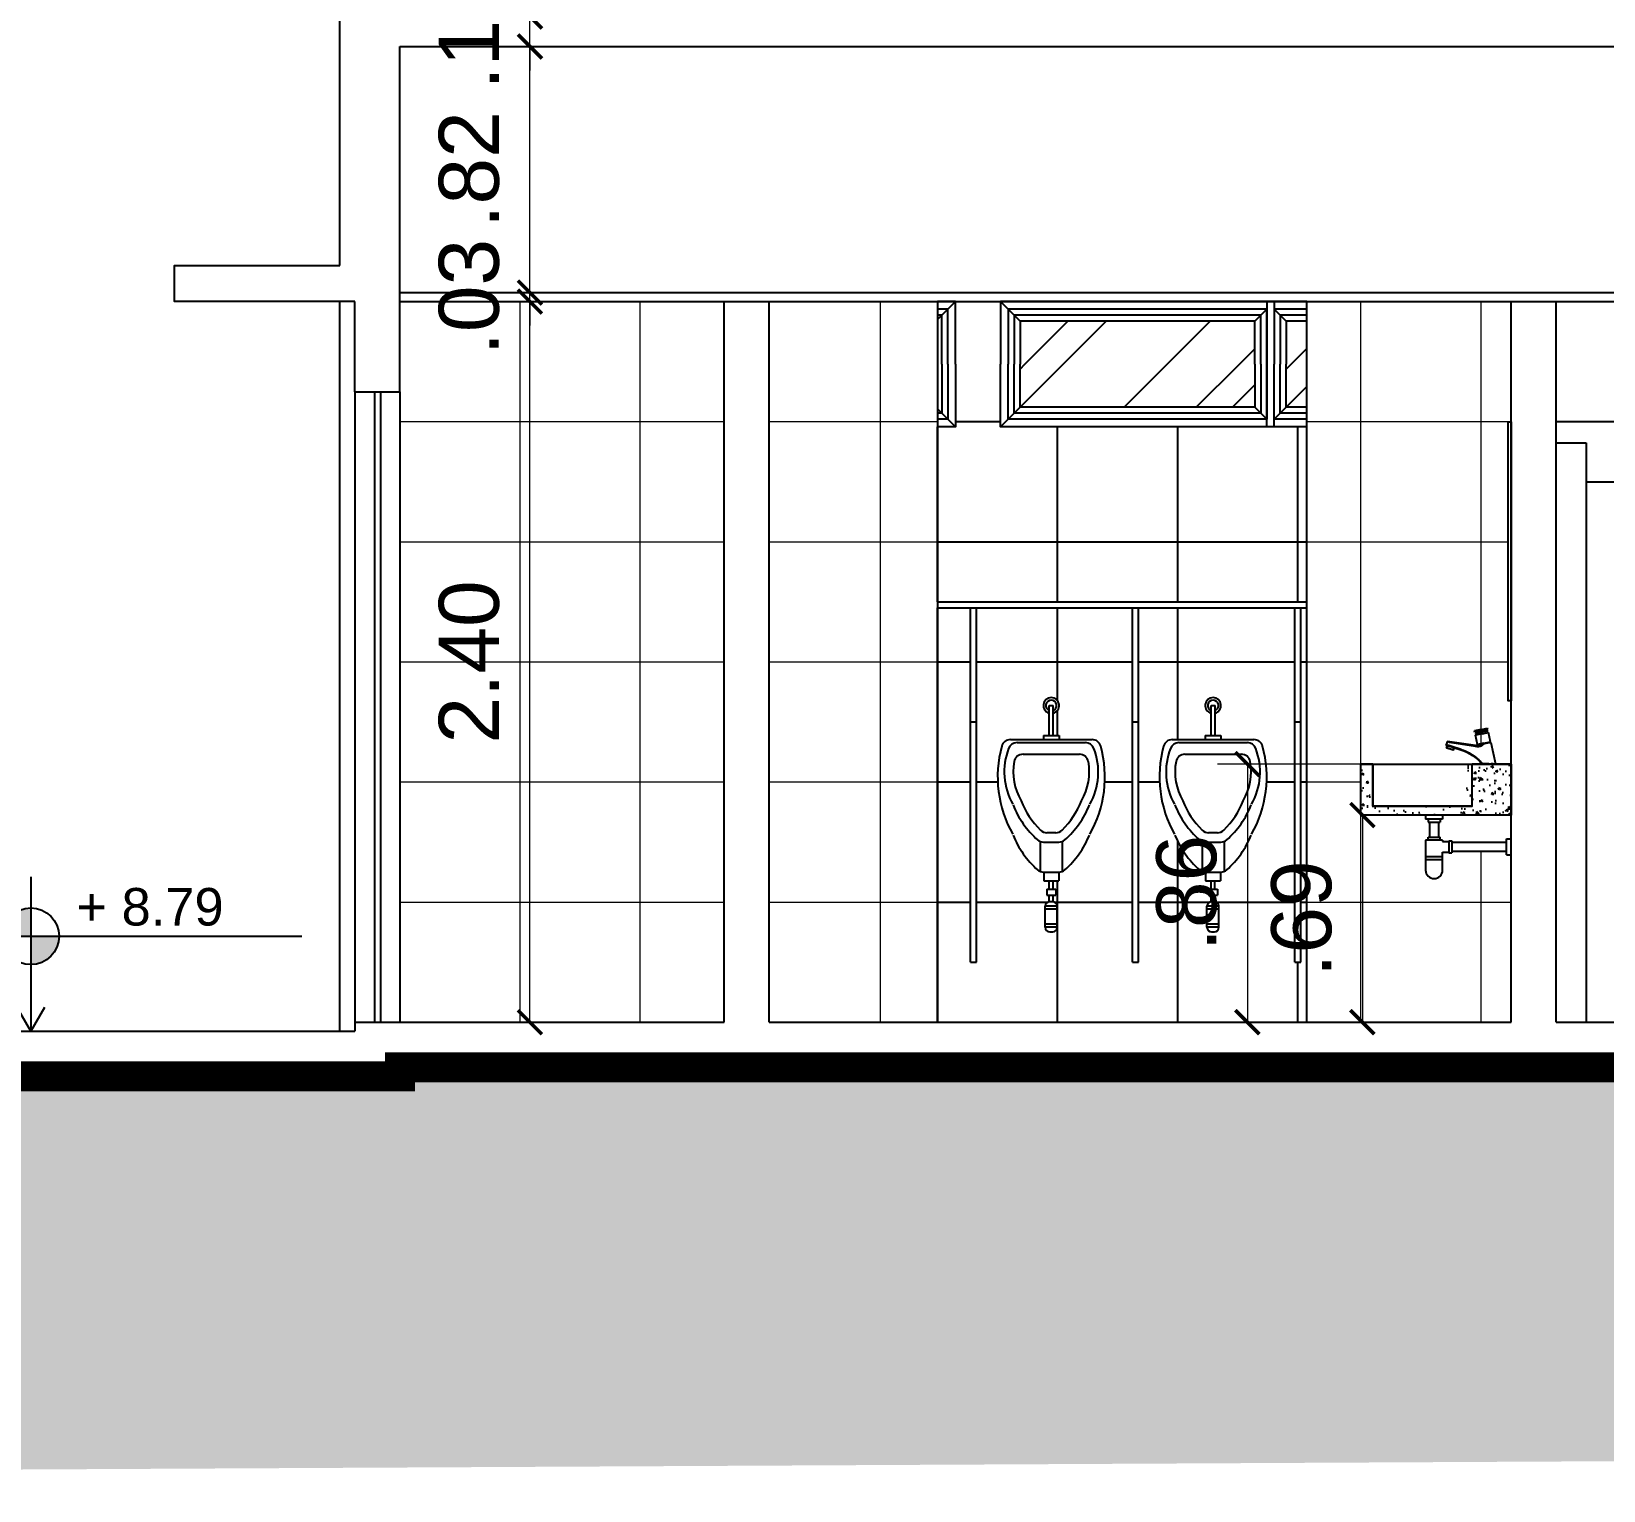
# Model space of a CAD drawing. Header units: metres. Extents: x 2304 to 3408, y 318 to 588.
# Drawn here: x 2678.47 to 2683.7, y 346.72 to 351.58 of the extents above; entities that cross this region are included whole.
import ezdxf

# ---------------------------------------------------------------- set-up
doc = ezdxf.new("R2010")
doc.units = ezdxf.units.M
doc.header["$LTSCALE"] = 5.5
doc.header["$MEASUREMENT"] = 0
doc.header["$PDMODE"] = 1
doc.linetypes.add('CONTINU', pattern=[0])
doc.layers.add('2prancha', color=4, linetype='Continuous', lineweight=18)
doc.layers.add('HACH', color=251, linetype='Continuous', lineweight=5)
for name, color, linetype in [('COTA 1 100', 2, 'Continuous'), ('COTA DE NÍVEL', 7, 'Continuous'), ('HACHURA', 251, 'Continuous'), ('HACHURA PISOS', 250, 'Continuous'), ('PENA 0.15', 7, 'Continuous'), ('PENA 01', 1, 'Continuous'), ('PENA 02', 2, 'Continuous'), ('PENA 03', 3, 'Continuous'), ('PENA 06', 6, 'Continuous'), ('pena01', 1, 'Continuous')]:
    doc.layers.add(name, color=color, linetype=linetype)
doc.styles.add('GRAF', font='GRAF.SHX')
doc.styles.add('Luana', font='arial.ttf')
doc.dimstyles.new('arial100', dxfattribs={"dimtxt": 0.2, "dimasz": 0.08, "dimexe": 0.1, "dimexo": 0.2, "dimgap": 0.1, "dimtad": 1, "dimzin": 4, "dimdsep": 46, "dimtxsty": 'Luana', "dimblk": 'ARCHTICK', "dimcen": 0, "dimclrd": 7, "dimclre": 7, "dimclrt": 256, "dimadec": 0, "dimazin": 0, "dimtfac": 1, "dimtix": 1, "dimtmove": 0, "dimatfit": 3, "dimldrblk": 'CLOSEDBLANK', "dimfxl": 0, "dimlwd": 5, "dimlwe": 5, "dimarcsym": 0})
pattern_1 = [(45, (2682.6473, 350.33024), (0.42426, 1.13137), [7.5, -1, 2.5, -0.5]), (45, (2682.9407, 350.97724), (-0.8238, 0.1167), [1.5, -0.165, 3, -0.375]), (45, (2682.52353, 350.80754), (1.6016, 2.07536), [4, -0.7, 2, -0.5])]
pattern_2 = [(45, (2681.76103, 350.33024), (0.42426, 1.13137), [7.5, -1, 2.5, -0.5]), (45, (2682.0545, 350.97724), (-0.8238, 0.11667), [1.5, -0.165, 3, -0.375]), (45, (2681.6373, 350.80754), (1.6016, 2.07536), [4, -0.7, 2, -0.5])]

# ---------------------------------------------------------------- blocks, each defined once
blk = doc.blocks.new('1198031_v')
at = {"linetype": 'CONTINU'}
for points in [[(1.9, 104), (3.2, 109.8)], [(2.3, 114.1), (3.4, 119)], [(23.8, 109.5), (2.3, 114.1)], [(5.1, 110.5), (3.2, 109.8)], [(23, 105.6), (3.2, 109.8)], [(24.9, 114.4), (3.4, 119)], [(23.2, 106.6), (5.1, 110.5)], [(13.4, 108.7), (14.1, 111.6)], [(23, 105.6), (42.9, 101.4)], [(23.2, 106.6), (41.4, 102.7)], [(23.8, 109.5), (45.4, 105)], [(24.9, 114.4), (46.4, 109.9)], [(33, 104.5), (33.6, 107.5)], [(45.4, 105), (46.4, 109.9)], [(-7.5, 71.5), (-22.6, 0.6)], [(-7.5, 71.5), (-1.7, 70.3)], [(-6.6, 71.8), (-6.9, 71.9)], [(-1.6, 70.8), (-6.6, 71.8)], [(-6.2, 74), (0.3, 104.3)], [(15.3, 69.5), (-6.2, 74)], [(-1.7, 70.3), (14.8, 66.8)], [(3.5, 69.7), (-1.6, 70.8)], [(21.8, 99.8), (0.3, 104.3)], [(8.1, 68.7), (3.5, 69.7)], [(8.1, 68.7), (14.9, 67.3)], [(14.8, 66.8), (17.6, 66.2)], [(17.6, 66.7), (14.9, 67.3)], [(15.3, 69.5), (36.8, 64.9)], [(25.4, 65), (17.6, 66.7)], [(17.6, 66.2), (18.3, 64.9), (19.3, 63.7), (20.5, 62.5)], [(17.6, 66.2), (18.9, 64.2), (21, 62.3), (23.5, 60.6), (26, 59.4), (28.3, 58.6)], [(17.6, 66.2), (24, 64.9)], [(20.5, 62.5), (22.8, 60.9), (25.3, 59.4), (28.2, 58.2)], [(21.8, 99.8), (43.3, 95.2)], [(24, 64.9), (29.9, 63.8)], [(32, 63.6), (25.4, 65)], [(28.2, 58.2), (33.2, 57.2), (38.3, 57.1), (43.7, 57.7)], [(28.3, 58.6), (33.4, 57.6), (38.5, 57.6), (43.6, 58.2)], [(36.1, 62.8), (32, 63.6)], [(37.1, 62.6), (36.1, 62.8)], [(36.8, 64.9), (43.3, 95.2)], [(36.8, 62.5), (37.3, 62.5)], [(41.4, 102.7), (42.9, 101.4)], [(41.6, 95.5), (42.9, 101.4)], [(43.3, 60.8), (136.3, 74.3)], [(43.3, 60.8), (43.6, 60.9)], [(43.6, 58.2), (122.4, 70.5)], [(43.6, 58.2), (43.7, 57.7)], [(43.7, 57.7), (122.5, 70)], [(91.6, 48.1), (126.1, 59.1)], [(91.7, 47.6), (126.2, 58.7)], [(113.8, 53.9), (91.9, 46.8)], [(114.3, 53.4), (125.7, 57.1)], [(116.7, 45.8), (114.3, 53.4)], [(115.1, 53.7), (114.7, 54.7)], [(116.7, 45.8), (139.7, 53.3)], [(117.9, 45.8), (138.8, 52.6)], [(122.4, 70.5), (122.5, 70)], [(122.5, 70), (130.4, 71.7), (135.3, 73.4), (136.9, 74)], [(137.2, 61.5), (133.3, 60.5), (125.4, 58.1)], [(125.7, 57.1), (137.2, 60.9)], [(126.1, 59.1), (126.2, 58.7)], [(136.4, 60.6), (136, 61.6)], [(136.9, 74), (138.9, 69.7)], [(137.2, 61.5), (141.4, 62.9)], [(139.7, 53.3), (137.2, 60.9)], [(138.8, 52.6), (139.7, 53.3)], [(138.9, 69.7), (140.3, 66.7)], [(140.3, 66.7), (141.7, 63.6)], [(140.3, 62.6), (141.4, 62.9)], [(-22.1, 0), (-21.4, 0)], [(-15.4, 0), (-21.4, 0)], [(-15.4, 0), (-11.3, 0)], [(-11.3, 0), (-9.2, 0)], [(-0.6, 0), (-9.2, 0)], [(-0.6, 0), (0.6, 0)], [(0.6, 0), (20.1, 0)], [(91.7, 47.6), (91.6, 48.1)], [(91.9, 46.8), (91.7, 47.6)], [(116.7, 45.8), (117.9, 45.8)]]:
    blk.add_lwpolyline(points, dxfattribs=at)
for points in [[(28.2, 58.2, 0.02141), (28.3, 58.6)], [(29.9, 63.8, 0.001809), (34.3, 62.9)], [(34.3, 62.9, 0.009793), (36.8, 62.5)], [(37.3, 62.5, 0.120056), (37.1, 62.6)], [(37.3, 62.5, 0.017489), (37.7, 62.1)], [(37.3, 62.5, 0.150525), (41.5, 60.8)], [(41.5, 60.8, 0.055573), (43.3, 60.8)], [(125.4, 58.1, 0.015982), (113.8, 53.9)], [(122.4, 70.5, 0.021725), (128.3, 71.6)], [(126.1, 59.1, -0.012831), (137.4, 62.5)], [(132.3, 60.5, 0.006863), (126.2, 58.7)], [(128.3, 71.6, 0.022404), (132.9, 73)], [(137.5, 61.9, 0.007432), (132.3, 60.5)], [(132.9, 73, 0.017054), (135.4, 73.9)], [(135.4, 73.9, 0.010871), (136.3, 74.3)], [(136.9, 74, 0.330978), (136.3, 74.3)], [(141.7, 63.6, 0.004299), (137.4, 62.5)], [(140.3, 62.6, 0.003937), (137.5, 61.9)], [(141.4, 62.9, 0.450101), (141.7, 63.6)], [(-22.6, 0.6, 0.47668), (-22.1, 0)], [(36.7, 17.2, 0.03792), (20.1, 0.5)], [(21.8, 0, 0.003167), (20.1, 0)], [(50.3, 27.3, 0.065354), (20.5, 0.2)], [(21.8, 0, 0.21958), (22.1, 0.2)], [(91.9, 46.8, 0.138339), (22.1, 0.2)], [(61.2, 34.7, 0.048438), (36.7, 17.2)], [(91.7, 47.6, 0.074687), (50.3, 27.3)], [(91.6, 48.1, 0.053572), (61.2, 34.7)]]:
    blk.add_lwpolyline(points, format="xyb", dxfattribs=at)
blk = doc.blocks.new('chicote')
for p, q in [((-0.2844, 0), (-0.2844, -0.0135)), ((-0.2277, 0), (-0.2277, -0.0135)), ((-0.2277, -0.0135), (-0.2844, -0.0135)), ((-0.2761, -0.0135), (-0.2761, -0.0239)), ((-0.2761, -0.0239), (-0.2361, -0.0239)), ((-0.2711, -0.0239), (-0.2711, -0.0738)), ((-0.2411, -0.0239), (-0.2411, -0.0738)), ((-0.2361, -0.0135), (-0.2361, -0.0239)), ((-0.2277, -0.0838), (-0.2844, -0.0838)), ((-0.2844, -0.0838), (-0.2844, -0.1832)), ((-0.2761, -0.0838), (-0.2761, -0.0738)), ((-0.2761, -0.0738), (-0.2361, -0.0738)), ((-0.2361, -0.0838), (-0.2361, -0.0738)), ((-0.2277, -0.0838), (-0.2277, -0.0878)), ((-0.2277, -0.0878), (-0.2077, -0.0878)), ((-0.2077, -0.0858), (-0.1977, -0.0858)), ((-0.2077, -0.0858), (-0.2077, -0.1258)), ((-0.1977, -0.0858), (-0.1977, -0.1258)), ((-0.1977, -0.0908), (-0.0151, -0.0908)), ((-0.0151, -0.079), (-0.0024, -0.079)), ((-0.0151, -0.1325), (-0.0151, -0.079)), ((-0.2277, -0.1395), (-0.2844, -0.1395)), ((-0.2277, -0.1495), (-0.2844, -0.1495)), ((-0.2277, -0.1832), (-0.2277, -0.1238)), ((-0.2277, -0.1238), (-0.2077, -0.1238)), ((-0.2077, -0.1258), (-0.1977, -0.1258)), ((-0.1977, -0.1208), (-0.0151, -0.1208)), ((-0.0151, -0.1325), (-0.0024, -0.1325))]:
    blk.add_line(p, q)
blk.add_arc((-0.2561, -0.1832), 0.0283, 180, 0)
blk = doc.blocks.new('Mictorio08')
for p, q in [((48.46, 86.08), (49.78, 86.08)), ((48.46, 76.08), (48.46, 86.08)), ((49.78, 76.08), (49.78, 86.08)), ((35.52, 74.73), (62.72, 74.73)), ((37.71, 73.71), (60.53, 73.71)), ((46.49, 76.08), (51.75, 76.08)), ((46.49, 76.08), (46.49, 74.73)), ((51.75, 76.08), (51.75, 74.79)), ((39.73, 69.85), (58.51, 69.85)), ((50.62, 43.71), (47.62, 43.71)), ((45.46, 40.81), (45.46, 30.81)), ((46.56, 40.6), (51.68, 40.6)), ((52.78, 40.81), (52.78, 30.81)), ((46.56, 30.6), (51.68, 30.6)), ((46.62, 30.6), (46.62, 27.7)), ((46.62, 27.7), (51.62, 27.7)), ((48.43, 24.89), (48.43, 27.7)), ((49.74, 24.89), (49.74, 27.7)), ((51.62, 30.6), (51.62, 27.7)), ((47.59, 24.89), (47.59, 22.89)), ((47.59, 24.89), (50.59, 24.89)), ((47.59, 22.89), (50.59, 22.89)), ((48.43, 20.71), (48.43, 22.89)), ((49.74, 20.71), (49.74, 22.89)), ((50.59, 24.89), (50.59, 22.89)), ((47.09, 12.21), (47.09, 19.21)), ((51.09, 19.21), (47.09, 19.21)), ((51.09, 18.21), (47.09, 18.21)), ((49.59, 20.71), (48.59, 20.71)), ((51.09, 12.21), (51.09, 19.21)), ((51.09, 13.21), (47.09, 13.21)), ((51.09, 12.21), (47.09, 12.21)), ((48.59, 10.71), (49.59, 10.71))]:
    blk.add_line(p, q)
for centre, radius, start, end in [((49.12, 86.08), 2.63, 284.4388, 255.5612), ((49.12, 86.08), 1.8, 291.3281, 248.6719), ((35.52, 71.73), 3, 90, 164.7462), ((37.71, 70.71), 3, 90, 158.9914), ((60.53, 70.71), 3, 21.0086, 90), ((62.72, 71.73), 3, 15.2538, 90), ((70.07, 62.31), 38.81, 164.7462, 209.5149), ((55.31, 63.96), 21.85, 158.9914, 209.5105), ((39.73, 66.85), 3, 90, 169.4928), ((58.51, 66.85), 3, 10.5072, 90), ((42.93, 63.96), 21.85, 330.4895, 21.0086), ((28.17, 62.31), 38.81, 330.4851, 15.2538), ((55.31, 63.96), 18.85, 169.4928, 210.5348), ((42.93, 63.96), 18.85, 329.4652, 10.5072), ((64.68, 64.18), 30.42, 201.6713, 228.6334), ((64.68, 64.18), 27.42, 200.9429, 225.6631), ((33.55, 64.18), 27.42, 314.3369, 339.0571), ((33.55, 64.18), 30.42, 311.3666, 338.3287), ((64.68, 54.18), 30.42, 201.6713, 228.6334), ((47.62, 46.71), 3, 225.6631, 270), ((50.62, 46.71), 3, 270, 314.3369), ((33.55, 54.18), 30.42, 311.3666, 338.3287), ((46.56, 43.6), 3, 228.6334, 270), ((51.68, 43.6), 3, 270, 311.3666), ((46.56, 33.6), 3, 228.6334, 270), ((51.68, 33.6), 3, 270, 311.3666), ((48.59, 19.21), 1.5, 90, 180), ((49.59, 19.21), 1.5, 360, 90), ((48.59, 12.21), 1.5, 180, 270), ((49.59, 12.21), 1.5, 270, 360)]:
    blk.add_arc(centre, radius, start, end)
blk = doc.blocks.new('NIV02')
h = blk.add_hatch(color=256)
h.paths.add_polyline_path([(-43.088, -49.029, 0.414214), (-44.592, -50.534), (-43.088, -50.534)])
h.paths.add_polyline_path([(-43.088, -52.038, 0.414214), (-41.584, -50.534), (-43.088, -50.534)])
for p, q in [((-43.088, -47.382), (-43.088, -55.579)), ((-46.274, -50.534), (-28.68, -50.534))]:
    blk.add_line(p, q)
blk.add_lwpolyline([(-42.36, -54.318), (-43.088, -55.579), (-43.816, -54.318)])
blk.add_circle((-43.088, -50.534), 1.504)
at = {"style": 'GRAF'}
blk.add_attdef('ELEV', (-40.663, -49.963), '', height=1.261, dxfattribs=at)
blk = doc.blocks.new('_ArchTick')
at = {"color": 0, "linetype": 'ByBlock', "const_width": 0.15}
blk.add_lwpolyline([(-0.5, -0.5), (0.5, 0.5)], dxfattribs=at)
blk = doc.blocks.new('*D172')
at = {"layer": 'COTA 1 100', "color": 7, "lineweight": 5}
for p, q in [((2682.901, 349.1419), (2682.4181, 349.1419)), ((2682.5181, 349.1419), (2682.5181, 348.2819)), ((2682.901, 348.2819), (2682.4181, 348.2819))]:
    blk.add_line(p, q, dxfattribs=at)
at = {"layer": 'Defpoints', "color": 0}
for p in [(2683.101, 349.1419), (2682.5181, 348.2819), (2683.101, 348.2819)]:
    blk.add_point(p, dxfattribs=at)
at = {"layer": 'COTA 1 100', "color": 7, "lineweight": 5, "xscale": 0.08, "yscale": 0.08, "zscale": 0.08}
for p, rotation in [((2682.5181, 349.1419), 90), ((2682.5181, 348.2819), 270)]:
    blk.add_blockref('_ArchTick', p, dxfattribs=dict(at, rotation=rotation))
at = {"layer": 'COTA 1 100', "insert": (2682.316, 348.7119), "char_height": 0.2, "attachment_point": 5, "rotation": 90, "style": 'Luana'}
blk.add_mtext('.86', dxfattribs=at)
blk = doc.blocks.new('_ClosedBlank')
at = {"layer": '2prancha', "color": 0, "lineweight": -2}
for p, q in [((-1, 0.167), (0, 0)), ((-1, 0.167), (-1, -0.167)), ((0, 0), (-1, -0.167))]:
    blk.add_line(p, q, dxfattribs=at)
blk = doc.blocks.new('*D173')
at = {"layer": 'COTA 1 100', "color": 7, "lineweight": 5}
for p, q in [((2682.901, 348.9719), (2682.901, 348.2819)), ((2683.096, 348.9719), (2683.001, 348.9719)), ((2682.701, 348.2819), (2682.801, 348.2819))]:
    blk.add_line(p, q, dxfattribs=at)
at = {"layer": 'Defpoints', "color": 0}
for p in [(2682.896, 348.9719), (2682.901, 348.2819), (2682.901, 348.2819)]:
    blk.add_point(p, dxfattribs=at)
at = {"layer": 'COTA 1 100', "color": 7, "lineweight": 5, "xscale": 0.08, "yscale": 0.08, "zscale": 0.08}
for p, rotation in [((2682.901, 348.9719), 90), ((2682.901, 348.2819), 270)]:
    blk.add_blockref('_ArchTick', p, dxfattribs=dict(at, rotation=rotation))
at = {"layer": 'COTA 1 100', "insert": (2682.6989, 348.6269), "char_height": 0.2, "attachment_point": 5, "rotation": 90, "style": 'Luana'}
blk.add_mtext('.69', dxfattribs=at)
blk = doc.blocks.new('*D174')
at = {"layer": 'COTA 1 100', "color": 7, "lineweight": 5}
for p, q in [((2679.896, 350.6819), (2680.2291, 350.6819)), ((2680.1291, 348.2819), (2680.1291, 350.6819)), ((2679.896, 348.2819), (2680.2291, 348.2819))]:
    blk.add_line(p, q, dxfattribs=at)
at = {"layer": 'Defpoints', "color": 0}
for p in [(2679.696, 350.6819), (2680.1291, 350.6819), (2679.696, 348.2819)]:
    blk.add_point(p, dxfattribs=at)
at = {"layer": 'COTA 1 100', "color": 7, "lineweight": 5, "xscale": 0.08, "yscale": 0.08, "zscale": 0.08}
for p, rotation in [((2680.1291, 350.6819), 90), ((2680.1291, 348.2819), 270)]:
    blk.add_blockref('_ArchTick', p, dxfattribs=dict(at, rotation=rotation))
at = {"layer": 'COTA 1 100', "insert": (2679.927, 349.4819), "char_height": 0.2, "attachment_point": 5, "rotation": 90, "style": 'Luana'}
blk.add_mtext('2.40', dxfattribs=at)
blk = doc.blocks.new('*D175')
at = {"layer": 'COTA 1 100', "color": 7, "lineweight": 5}
for p, q in [((2680.1291, 350.7119), (2680.1291, 350.7919)), ((2679.896, 350.7119), (2680.2291, 350.7119)), ((2680.1291, 350.6819), (2680.1291, 350.7119)), ((2679.896, 350.6819), (2680.2291, 350.6819)), ((2680.1291, 350.6819), (2680.1291, 350.6019))]:
    blk.add_line(p, q, dxfattribs=at)
at = {"layer": 'Defpoints', "color": 0}
for p in [(2679.696, 350.7119), (2680.1291, 350.7119), (2679.696, 350.6819)]:
    blk.add_point(p, dxfattribs=at)
at = {"layer": 'COTA 1 100', "color": 7, "lineweight": 5, "xscale": 0.08, "yscale": 0.08, "zscale": 0.08}
for p, rotation in [((2680.1291, 350.7119), 270), ((2680.1291, 350.6819), 90)]:
    blk.add_blockref('_ArchTick', p, dxfattribs=dict(at, rotation=rotation))
at = {"layer": 'COTA 1 100', "insert": (2679.9269, 350.6969), "char_height": 0.2, "attachment_point": 5, "rotation": 90, "style": 'Luana'}
blk.add_mtext('.03', dxfattribs=at)
blk = doc.blocks.new('*D176')
at = {"layer": 'COTA 1 100', "color": 7, "lineweight": 5}
for p, q in [((2679.896, 351.5319), (2680.2291, 351.5319)), ((2680.1291, 350.7119), (2680.1291, 351.5319)), ((2679.896, 350.7119), (2680.2291, 350.7119))]:
    blk.add_line(p, q, dxfattribs=at)
at = {"layer": 'Defpoints', "color": 0}
for p in [(2679.696, 351.5319), (2680.1291, 351.5319), (2679.696, 350.7119)]:
    blk.add_point(p, dxfattribs=at)
at = {"layer": 'COTA 1 100', "color": 7, "lineweight": 5, "xscale": 0.08, "yscale": 0.08, "zscale": 0.08}
for p, rotation in [((2680.1291, 351.5319), 90), ((2680.1291, 350.7119), 270)]:
    blk.add_blockref('_ArchTick', p, dxfattribs=dict(at, rotation=rotation))
at = {"layer": 'COTA 1 100', "insert": (2679.927, 351.1219), "char_height": 0.2, "attachment_point": 5, "rotation": 90, "style": 'Luana'}
blk.add_mtext('.82', dxfattribs=at)
blk = doc.blocks.new('*D177')
at = {"layer": 'COTA 1 100', "color": 7, "lineweight": 5}
for p, q in [((2680.1291, 351.6319), (2680.1291, 351.7119)), ((2679.946, 351.6319), (2680.2291, 351.6319)), ((2680.1291, 351.5319), (2680.1291, 351.6319)), ((2679.896, 351.5319), (2680.2291, 351.5319)), ((2680.1291, 351.5319), (2680.1291, 351.4519))]:
    blk.add_line(p, q, dxfattribs=at)
at = {"layer": 'Defpoints', "color": 0}
for p in [(2679.746, 351.6319), (2680.1291, 351.6319), (2679.696, 351.5319)]:
    blk.add_point(p, dxfattribs=at)
at = {"layer": 'COTA 1 100', "color": 7, "lineweight": 5, "xscale": 0.08, "yscale": 0.08, "zscale": 0.08}
for p, rotation in [((2680.1291, 351.6319), 270), ((2680.1291, 351.5319), 90)]:
    blk.add_blockref('_ArchTick', p, dxfattribs=dict(at, rotation=rotation))
at = {"layer": 'COTA 1 100', "insert": (2679.927, 351.5819), "char_height": 0.2, "attachment_point": 5, "rotation": 90, "style": 'Luana'}
blk.add_mtext('.10', dxfattribs=at)

msp = doc.modelspace()

# ---------------------------------------------------------------- hatches: boundary and pattern name
at = {"layer": 'HACH'}
h = msp.add_hatch(dxfattribs=at)
h.set_pattern_fill('_USER,_O', color=256, scale=0.4, double=1, pattern_type=0)
h.set_pattern_definition([(0, (2679.69603, 348.2819), (0, 0.4), []), (90, (2679.69603, 348.2819), (-0.4, 2e-17), [])])
h.paths.add_polyline_path([(2680.776, 350.6817), (2679.696, 350.6819), (2679.696, 348.2819), (2680.776, 348.2819)])
h.paths.add_polyline_path([(2681.486, 350.6816), (2680.926, 350.6817), (2680.926, 348.2819), (2681.486, 348.2819)])
h.paths.add_polyline_path([(2683.386, 350.2819), (2683.396, 350.2819), (2683.396, 350.6813), (2682.716, 350.6814), (2682.716, 348.2819), (2683.396, 348.2819), (2683.396, 348.8394), (2683.381, 348.8394), (2683.381, 348.8511), (2683.1983, 348.8511), (2683.1983, 348.8461), (2683.1883, 348.8461), (2683.1683, 348.8481), (2683.1683, 348.7887, -1), (2683.1116, 348.7887), (2683.1116, 348.8881), (2683.12, 348.8881), (2683.12, 348.8981), (2683.125, 348.8981), (2683.125, 348.948), (2683.12, 348.948), (2683.12, 348.9584), (2683.1116, 348.9584), (2683.1116, 348.9719), (2682.896, 348.9719), (2682.896, 349.1419), (2682.936, 349.1419), (2683.266, 349.1419), (2683.2994, 349.1422, -0.219432), (2683.299, 349.1424, 0.139617), (2683.2285, 349.1893), (2683.2072, 349.1967), (2683.2071, 349.1962), (2683.2292, 349.189), (2683.2295, 349.1899), (2683.2285, 349.1893, -0.139617), (2683.299, 349.1424, 0.579044), (2683.3003, 349.1435, 0.036221), (2683.2845, 349.1595, 0.102394), (2683.2292, 349.189), (2683.2071, 349.1962), (2683.2043, 349.1877), (2683.1814, 349.1951), (2683.1841, 349.2037), (2683.1792, 349.2053), (2683.1808, 349.2089), (2683.1822, 349.2119), (2683.1845, 349.2167, 0.014559), (2683.1858, 349.2161, 0.00968), (2683.1872, 349.2156, 0.027682), (2683.1928, 349.2139, 0.02183), (2683.1987, 349.2127), (2683.2775, 349.2004), (2683.2827, 349.1998), (2683.2878, 349.1999), (2683.2947, 349.2012), (2683.2958, 349.2016), (2683.2984, 349.2031), (2683.3006, 349.2048), (2683.3018, 349.2059), (2683.3028, 349.2071), (2683.3039, 349.209), (2683.2958, 349.2073), (2683.2891, 349.2059), (2683.2843, 349.2071), (2683.3058, 349.2117), (2683.3273, 349.2163), (2683.3209, 349.2466), (2683.2994, 349.242), (2683.2795, 349.2378), (2683.2774, 349.2476), (2683.2758, 349.2472), (2683.2747, 349.2521), (2683.2963, 349.2567), (2683.3178, 349.2612), (2683.3198, 349.2515), (2683.318, 349.2521), (2683.3192, 349.2462), (2683.3209, 349.2466), (2683.3273, 349.2163), (2683.3278, 349.2141), (2683.3286, 349.2142), (2683.3439, 349.1419), (2683.396, 349.1419), (2683.396, 349.3519), (2683.386, 349.3519)])
at = {"layer": 'HACHURA', "ltscale": 1.5}
h = msp.add_hatch(dxfattribs=at)
h.set_pattern_fill('AR-RROOF', color=256, scale=0.5, angle=45, style=0)
h.set_pattern_definition(pattern_2)
h.paths.add_polyline_path([(2681.761, 350.4736), (2682.5423, 350.4736), (2682.5423, 350.6169), (2681.761, 350.6169)])
h = msp.add_hatch(dxfattribs=at)
h.set_pattern_fill('AR-RROOF', color=256, scale=0.5, angle=45, style=0)
h.set_pattern_definition(pattern_1)
h.paths.add_polyline_path([(2682.716, 350.4736), (2682.716, 350.6169), (2682.6473, 350.6169), (2682.6473, 350.4736)])
h = msp.add_hatch(dxfattribs=at)
h.set_pattern_fill('AR-RROOF', color=256, scale=0.5, angle=45, style=0)
h.set_pattern_definition(pattern_2)
h.paths.add_polyline_path([(2681.761, 350.4736), (2682.5423, 350.4736), (2682.5423, 350.3302), (2681.761, 350.3302)])
h = msp.add_hatch(dxfattribs=at)
h.set_pattern_fill('AR-RROOF', color=256, scale=0.5, angle=45, style=0)
h.set_pattern_definition(pattern_1)
h.paths.add_polyline_path([(2682.716, 350.3302), (2682.716, 350.4736), (2682.6473, 350.4736), (2682.6473, 350.3302)])
at = {"layer": 'HACHURA'}
h = msp.add_hatch(dxfattribs=at)
h.set_pattern_fill('AR-CONC,_O', color=256, scale=0.01)
h.set_pattern_definition([(130, (2683.39603, 348.97191), (-0.071726, -0.006275), [0.0075, -0.0825]), (185, (2683.39603, 348.97191), (0.013875, 0.075219), [0.006, -0.066]), (79.549, (2683.39005, 348.971385), (-0.057851, 0.068944), [0.006374, -0.070114]), (133.816, (2683.39603, 348.99191), (-0.106724, -0.016552), [0.01125, -0.12375]), (83.364, (2683.38713, 348.99053), (-0.093466, 0.097412), [0.009561, -0.105171]), (188.816, (2683.39603, 348.99191), (-0.093466, 0.097412), [0.009, -0.099]), (159, (2683.38603, 348.98691), (-0.059691, -0.040262), [0.0075, -0.0825]), (214, (2683.38603, 348.98691), (-0.024332, 0.072515), [0.006, -0.066]), (108.549, (2683.381053, 348.98355), (-0.084022, 0.032253), [0.006374, -0.070114]), (142.5, (2683.396028, 348.971908), (-0.001216, 0.0332894), [0, -0.0652, 0, -0.067, 0, -0.06625]), (172.5, (2683.396028, 348.97191), (-0.026307, 0.0394412), [0, -0.0382, 0, -0.0637, 0, -0.02525]), (212.5, (2683.418328, 348.971908), (-0.0533822, -0.0022555), [0, -0.025, 0, -0.078, 0, -0.1035]), (222.5, (2683.42833, 348.97191), (-0.0583186, 0.0100105), [0, -0.0325, 0, -0.0518, 0, -0.0735])])
h.paths.add_polyline_path([(2683.246, 349.0019), (2682.926, 349.0019), (2682.926, 349.1419), (2682.896, 349.1419), (2682.896, 348.9719), (2683.396, 348.9719), (2683.396, 349.1419), (2683.246, 349.1419)])
at = {"layer": 'HACHURA PISOS'}
h = msp.add_hatch(dxfattribs=at)
h.set_pattern_fill('_USER,_O', color=256, scale=0.4, double=1, pattern_type=0)
h.set_pattern_definition([(0, (2681.48603, 348.2819), (0, 0.4), []), (90, (2681.48603, 348.2819), (-0.4, 2e-17), [])])
h.paths.add_polyline_path([(2682.716, 350.2652), (2681.696, 350.2652), (2681.696, 350.4736), (2681.696, 350.6819), (2681.546, 350.6819), (2681.546, 350.4736), (2681.546, 350.2652), (2681.486, 350.2652), (2681.486, 349.6819), (2682.716, 349.6819)])
h.paths.add_polyline_path([(2682.716, 349.6619), (2682.696, 349.6619), (2682.696, 348.4819), (2682.676, 348.4819), (2682.676, 349.6619), (2682.156, 349.6619), (2682.156, 348.4819), (2682.136, 348.4819), (2682.136, 349.6619), (2681.616, 349.6619), (2681.616, 348.4819), (2681.596, 348.4819), (2681.596, 349.6619), (2681.486, 349.6619), (2681.486, 348.2819), (2682.716, 348.2819)])
h.paths.add_polyline_path([(2681.8696, 348.583), (2681.8596, 348.583, -0.414214), (2681.8446, 348.598), (2681.8446, 348.668, -0.384029), (2681.8581, 348.683), (2681.8581, 348.7048), (2681.8497, 348.7048), (2681.8497, 348.7248), (2681.8581, 348.7248), (2681.8581, 348.7529), (2681.84, 348.7529), (2681.84, 348.7819), (2681.8394, 348.7819, -0.182482), (2681.8196, 348.7894, -0.119329), (2681.7374, 348.9066, -0.198785), (2681.7, 349.2011, -0.33822), (2681.729, 349.2232), (2681.8387, 349.2232), (2681.8387, 349.2367), (2681.8584, 349.2367), (2681.8584, 349.3113, -7.894338), (2681.8715, 349.3113), (2681.8715, 349.2367), (2681.8913, 349.2367), (2681.8913, 349.2232), (2682.001, 349.2232, -0.33822), (2682.0299, 349.2011, -0.198785), (2681.9926, 348.9066, -0.119329), (2681.9104, 348.7894, -0.182482), (2681.8906, 348.7819), (2681.89, 348.7819), (2681.89, 348.7529), (2681.8712, 348.7529), (2681.8712, 348.7248), (2681.8797, 348.7248), (2681.8797, 348.7048), (2681.8712, 348.7048), (2681.8712, 348.683, -0.384029), (2681.8846, 348.668), (2681.8846, 348.598, -0.414214)], flags=16)
h.paths.add_polyline_path([(2681.8906, 348.8819), (2681.8394, 348.8819, -0.182482), (2681.8196, 348.8894, -0.119339), (2681.7374, 349.0067, -0.22571), (2681.7229, 349.1938, -0.310467), (2681.7509, 349.213), (2681.979, 349.213, -0.310467), (2682.0071, 349.1938, -0.22571), (2681.9926, 349.0067, -0.119339), (2681.9104, 348.8894, -0.182482)], flags=0)
h.paths.add_polyline_path([(2682.3834, 348.598), (2682.3834, 348.668, -0.384029), (2682.3969, 348.683), (2682.3969, 348.7048), (2682.3885, 348.7048), (2682.3885, 348.7248), (2682.3969, 348.7248), (2682.3969, 348.7529), (2682.3788, 348.7529), (2682.3788, 348.7819), (2682.3782, 348.7819, -0.182482), (2682.3584, 348.7894, -0.119329), (2682.2762, 348.9066, -0.198785), (2682.2388, 349.2011, -0.33822), (2682.2678, 349.2232), (2682.3775, 349.2232), (2682.3775, 349.2367), (2682.3972, 349.2367), (2682.3972, 349.3113, -7.894338), (2682.4103, 349.3113), (2682.4103, 349.2367), (2682.4301, 349.2367), (2682.4301, 349.2232), (2682.5398, 349.2232, -0.33822), (2682.5687, 349.2011, -0.198785), (2682.5313, 348.9066, -0.119329), (2682.4492, 348.7894, -0.182482), (2682.4293, 348.7819), (2682.4288, 348.7819), (2682.4288, 348.7529), (2682.41, 348.7529), (2682.41, 348.7248), (2682.4185, 348.7248), (2682.4185, 348.7048), (2682.41, 348.7048), (2682.41, 348.683, -0.384029), (2682.4234, 348.668), (2682.4234, 348.598, -0.414214), (2682.4084, 348.583), (2682.3984, 348.583, -0.414214)], flags=16)
h.paths.add_polyline_path([(2682.3584, 348.8894, -0.119339), (2682.2762, 349.0067, -0.22571), (2682.2617, 349.1938, -0.310467), (2682.2897, 349.213), (2682.5178, 349.213, -0.310467), (2682.5458, 349.1938, -0.22571), (2682.5313, 349.0067, -0.119339), (2682.4492, 348.8894, -0.182482), (2682.4293, 348.8819), (2682.3782, 348.8819, -0.182482)], flags=0)
h.paths.add_polyline_path([(2681.88, 348.913), (2681.8499, 348.913, -0.195906), (2681.829, 348.9216, -0.108282), (2681.7645, 349.0197, -0.181018), (2681.7415, 349.1498, -0.361466), (2681.771, 349.1744), (2681.9589, 349.1744, -0.361466), (2681.9884, 349.1498, -0.181018), (2681.9654, 349.0197, -0.108282), (2681.901, 348.9216, -0.195906)], flags=0)
h.paths.add_polyline_path([(2682.3678, 348.9216, -0.108282), (2682.3033, 349.0197, -0.181018), (2682.2803, 349.1498, -0.361466), (2682.3098, 349.1744), (2682.4977, 349.1744, -0.361466), (2682.5272, 349.1498, -0.181018), (2682.5042, 349.0197, -0.108282), (2682.4398, 348.9216, -0.195906), (2682.4188, 348.913), (2682.3887, 348.913, -0.195906)], flags=0)
h.paths.add_polyline_path([(2685.376, 350.2119), (2685.516, 350.2119), (2685.516, 350.0819), (2686.316, 350.0819), (2686.316, 350.2652), (2685.696, 350.2652), (2685.696, 350.4736), (2685.696, 350.6819), (2685.5435, 350.6819), (2685.5435, 350.4736), (2685.5435, 350.2652), (2683.746, 350.2652), (2683.746, 350.4736), (2683.746, 350.6819), (2683.546, 350.6819), (2683.546, 350.2119), (2683.646, 350.2119), (2683.646, 350.0819), (2685.376, 350.0819)])
h.paths.add_polyline_path([(2684.636, 348.4819), (2683.796, 348.4819), (2683.796, 348.2819), (2684.636, 348.2819)])
h.paths.add_polyline_path([(2686.281, 348.4819), (2685.641, 348.4819), (2685.641, 348.2819), (2686.281, 348.2819)])
at = {"layer": 'PENA 01', "ltscale": 1.5}
h = msp.add_hatch(dxfattribs=at)
h.set_pattern_fill('EARTH', color=256, scale=0.75, angle=45, style=0, double=1)
h.set_pattern_definition([(45, (2723.44059, 365.3021), (3e-17, 0.26516504), [0.1875, -0.1875]), (45, (2723.39087, 365.35182), (3e-17, 0.26516504), [0.1875, -0.1875]), (45, (2723.34115, 365.40153), (3e-17, 0.26516504), [0.1875, -0.1875]), (135, (2723.34115, 365.43468), (-0.26516504, 6e-17), [0.1875, -0.1875]), (135, (2723.39087, 365.4844), (-0.26516504, 6e-17), [0.1875, -0.1875]), (135, (2723.44059, 365.53412), (-0.26516504, 6e-17), [0.1875, -0.1875])])
h.paths.add_polyline_path([(2707.2487, 347.6919), (2703.201, 347.6919), (2703.201, 347.6519), (2703.161, 347.2919), (2702.441, 347.2919), (2702.441, 347.6519), (2702.401, 347.6519), (2702.401, 347.6919), (2699.546, 347.6919), (2699.546, 348.1319), (2679.696, 348.1319), (2679.696, 348.1019), (2678.0047, 348.1019), (2674.6247, 347.7119), (2673.2272, 347.7119), (2672.0272, 347.5319), (2671.5267, 347.5319), (2669.5648, 347.2519), (2664.9459, 347.2519), (2664.9459, 346.7219), (2707.2487, 346.9419)])

# ---------------------------------------------------------------- linework, layer by layer
at = {"layer": 'PENA 0.15'}
msp.add_line((2682.716, 348.2819), (2682.716, 350.6819), dxfattribs=at)
at = {"layer": 'PENA 01'}
msp.add_line((2679.496, 348.2519), (2679.496, 350.6819), dxfattribs=at)
at = {"layer": 'PENA 01', "ltscale": 1.5}
for p, q in [((2681.721, 350.6569), (2681.721, 350.4736)), ((2682.5823, 350.6819), (2682.5823, 350.4736)), ((2682.6073, 350.6819), (2682.6073, 350.4736)), ((2682.6073, 350.6569), (2682.6073, 350.4736)), ((2681.721, 350.2902), (2681.721, 350.4736)), ((2682.5823, 350.2652), (2682.5823, 350.4736)), ((2682.6073, 350.2652), (2682.6073, 350.4736)), ((2682.6073, 350.2902), (2682.6073, 350.4736))]:
    msp.add_line(p, q, dxfattribs=at)
for points in [[(2681.546, 350.4736), (2681.546, 350.6819), (2681.486, 350.6819)], [(2681.486, 350.6219), (2681.546, 350.6819)], [(2681.521, 350.4736), (2681.521, 350.6569), (2681.486, 350.6569)], [(2681.521, 350.4736), (2681.521, 350.6569), (2681.486, 350.6569)], [(2681.501, 350.4736), (2681.501, 350.6369), (2681.486, 350.6369)], [(2682.716, 350.6819), (2681.696, 350.6819), (2681.696, 350.4736)], [(2681.696, 350.6819), (2681.761, 350.6169)], [(2682.5823, 350.6569), (2681.721, 350.6569), (2681.721, 350.4736)], [(2682.5823, 350.4736), (2682.5823, 350.6569), (2681.721, 350.6569)], [(2682.5823, 350.4736), (2682.5823, 350.6569), (2681.721, 350.6569), (2681.721, 350.4736)], [(2682.5623, 350.4736), (2682.5623, 350.6369), (2681.741, 350.6369), (2681.741, 350.4736)], [(2682.5423, 350.6169), (2682.5823, 350.6569)], [(2682.716, 350.6569), (2682.6073, 350.6569)], [(2682.716, 350.6569), (2682.6073, 350.6569), (2682.6073, 350.4736)], [(2682.6073, 350.6569), (2682.6473, 350.6169)], [(2682.716, 350.6369), (2682.6273, 350.6369), (2682.6273, 350.4736)], [(2682.5423, 350.4736), (2682.5423, 350.6169), (2681.761, 350.6169), (2681.761, 350.4736)], [(2682.716, 350.6169), (2682.6473, 350.6169), (2682.6473, 350.4736)], [(2681.546, 350.4736), (2681.546, 350.2652), (2681.486, 350.2652)], [(2681.521, 350.4736), (2681.521, 350.2902), (2681.486, 350.2902)], [(2681.521, 350.4736), (2681.521, 350.2902), (2681.486, 350.2902)], [(2681.501, 350.4736), (2681.501, 350.3102), (2681.486, 350.3102)], [(2682.716, 350.2652), (2681.696, 350.2652), (2681.696, 350.4736)], [(2682.5823, 350.2902), (2681.721, 350.2902), (2681.721, 350.4736)], [(2682.5823, 350.4736), (2682.5823, 350.2902), (2681.721, 350.2902)], [(2682.5823, 350.4736), (2682.5823, 350.2902), (2681.721, 350.2902), (2681.721, 350.4736)], [(2682.5623, 350.4736), (2682.5623, 350.3102), (2681.741, 350.3102), (2681.741, 350.4736)], [(2682.5423, 350.4736), (2682.5423, 350.3302), (2681.761, 350.3302), (2681.761, 350.4736)], [(2682.716, 350.2902), (2682.6073, 350.2902), (2682.6073, 350.4736)], [(2682.716, 350.3102), (2682.6273, 350.3102), (2682.6273, 350.4736)], [(2682.716, 350.3302), (2682.6473, 350.3302), (2682.6473, 350.4736)], [(2681.486, 350.3252), (2681.546, 350.2652)], [(2681.696, 350.2652), (2681.761, 350.3302)], [(2682.5423, 350.3302), (2682.5823, 350.2902)], [(2682.6073, 350.2902), (2682.6473, 350.3302)], [(2682.716, 350.2902), (2682.6073, 350.2902)]]:
    msp.add_lwpolyline(points, dxfattribs=at)
at = {"layer": 'PENA 02'}
for p, q in [((2681.486, 350.6819), (2681.486, 348.2819)), ((2679.546, 350.3819), (2679.546, 348.2819)), ((2679.696, 350.3819), (2679.696, 348.2819)), ((2682.936, 349.1419), (2683.266, 349.1419))]:
    msp.add_line(p, q, dxfattribs=at)
msp.add_lwpolyline([(2683.396, 349.3519), (2683.386, 349.3519), (2683.386, 350.2819), (2683.396, 350.2819)], close=True, dxfattribs=at)
at = {"layer": 'PENA 02', "const_width": 0.1}
msp.add_lwpolyline([(2707.2487, 347.6919), (2703.201, 347.6919), (2703.201, 347.6519), (2703.161, 347.6519), (2703.161, 347.2919), (2702.441, 347.2919), (2702.441, 347.6519), (2702.401, 347.6519), (2702.401, 347.6919), (2699.546, 347.6919), (2699.546, 348.1319), (2679.696, 348.1319), (2679.696, 348.1019), (2678.0047, 348.1019), (2674.6247, 347.7119), (2673.2272, 347.7119), (2672.0272, 347.5319), (2671.5267, 347.5319), (2669.5648, 347.2519), (2664.9459, 347.2519)], dxfattribs=at)
at = {"layer": 'PENA 03'}
for p, q in [((2679.696, 350.7119), (2699.546, 350.7119)), ((2679.696, 350.6819), (2699.546, 350.6819)), ((2679.611, 350.3819), (2679.611, 348.2819)), ((2679.631, 350.3819), (2679.631, 348.2819)), ((2682.936, 349.1419), (2682.896, 349.1419)), ((2682.896, 348.9719), (2682.896, 349.1419)), ((2682.936, 349.0019), (2682.936, 349.1419)), ((2683.396, 349.1419), (2683.266, 349.1419)), ((2683.266, 349.0019), (2683.266, 349.1419)), ((2683.396, 348.9719), (2682.896, 348.9719)), ((2683.266, 349.0019), (2682.936, 349.0019))]:
    msp.add_line(p, q, dxfattribs=at)
msp.add_lwpolyline([(2683.266, 349.1419), (2683.396, 349.1419), (2683.396, 348.9719), (2682.896, 348.9719), (2682.896, 349.1419), (2682.936, 349.1419), (2682.936, 349.0019), (2683.266, 349.0019)], close=True, dxfattribs=at)
at = {"layer": 'PENA 06'}
for p, q in [((2679.496, 350.8019), (2679.496, 352.7319)), ((2679.496, 350.8019), (2679.496, 352.7319)), ((2679.696, 350.6819), (2679.696, 351.5319)), ((2679.696, 351.5319), (2699.546, 351.5319)), ((2679.546, 350.3819), (2679.546, 350.6819)), ((2679.696, 350.3819), (2679.696, 350.6819)), ((2680.776, 348.2819), (2680.776, 350.6819)), ((2680.926, 348.2819), (2680.926, 350.6819)), ((2683.396, 348.2819), (2683.396, 350.6819)), ((2683.396, 350.6819), (2683.546, 350.6819)), ((2683.546, 348.2819), (2683.546, 350.6819)), ((2679.546, 350.3819), (2679.696, 350.3819)), ((2679.546, 348.2819), (2680.776, 348.2819)), ((2680.926, 348.2819), (2683.396, 348.2819)), ((2683.546, 348.2819), (2691.891, 348.2819))]:
    msp.add_line(p, q, dxfattribs=at)
for points in [[(2679.546, 350.6819), (2678.946, 350.6819), (2678.946, 350.8019), (2679.496, 350.8019)], [(2679.546, 348.2819), (2679.546, 348.2519)], [(2677.996, 348.2519), (2679.546, 348.2519)]]:
    msp.add_lwpolyline(points, dxfattribs=at)
at = {"layer": 'pena01'}
for p, q in [((2683.546, 350.2119), (2683.646, 350.2119)), ((2683.646, 350.2119), (2683.646, 348.2819)), ((2683.646, 350.0819), (2685.376, 350.0819)), ((2681.486, 349.6819), (2682.716, 349.6819)), ((2681.486, 349.6619), (2682.716, 349.6619)), ((2681.596, 348.4819), (2681.596, 349.6619)), ((2681.616, 348.4819), (2681.616, 349.6619)), ((2682.136, 348.4819), (2682.136, 349.6619)), ((2682.156, 348.4819), (2682.156, 349.6619)), ((2682.676, 348.4819), (2682.676, 349.6619)), ((2682.696, 348.4819), (2682.696, 349.6619)), ((2681.596, 349.2819), (2681.616, 349.2819)), ((2682.136, 349.2819), (2682.156, 349.2819)), ((2682.676, 349.2819), (2682.696, 349.2819)), ((2681.596, 348.4819), (2681.616, 348.4819)), ((2682.136, 348.4819), (2682.156, 348.4819)), ((2682.676, 348.4819), (2682.696, 348.4819))]:
    msp.add_line(p, q, dxfattribs=at)

# ---------------------------------------------------------------- block references
at = {"layer": 'COTA DE NÍVEL', "ltscale": 0.05}
ref = msp.add_blockref('NIV02', (2681.167, 351.7349), dxfattribs=dict(at, xscale=0.06266711229946524, yscale=0.06266711229946524, zscale=0.06266711229946524))
ref.add_attrib('ELEV', '+ 8.79', (2678.6188, 348.6039), dxfattribs={"layer": '0', "height": 0.125, "style": 'Luana'})
at = {"layer": 'PENA 01'}
msp.add_blockref('chicote', (2683.396, 348.9719), dxfattribs=at)
at = {"layer": 'PENA 02', "xscale": -0.001, "yscale": 0.001, "zscale": 0.001}
msp.add_blockref('1198031_v', (2683.3211, 349.1422), dxfattribs=at)
at = {"layer": 'pena01', "xscale": 0.01, "yscale": 0.01, "zscale": 0.01}
for p in [(2681.3738, 348.4759), (2681.9126, 348.4759)]:
    msp.add_blockref('Mictorio08', p, dxfattribs=at)

# ---------------------------------------------------------------- dimensions: what is measured, and where the dimension line sits
at = {"layer": 'COTA 1 100'}
for base, p1, p2, picture, middle in [((2680.1291, 351.6319), (2679.696, 351.5319), (2679.746, 351.6319), '*D177', (2679.927, 351.5819)), ((2680.1291, 351.5319), (2679.696, 350.7119), (2679.696, 351.5319), '*D176', (2679.927, 351.1219)), ((2680.1291, 350.7119), (2679.696, 350.6819), (2679.696, 350.7119), '*D175', (2679.9269, 350.6969))]:
    dim = msp.add_linear_dim(base=base, p1=p1, p2=p2, angle=90, dimstyle='arial100', override={"dimtmove": 1}, dxfattribs=at)
    dim.commit()
    dim.dimension.update_dxf_attribs({"geometry": picture, "text_midpoint": middle})
for base, p1, p2, picture, middle in [((2680.1291, 350.6819), (2679.696, 348.2819), (2679.696, 350.6819), '*D174', (2679.927, 349.4819)), ((2682.5181, 348.2819), (2683.101, 349.1419), (2683.101, 348.2819), '*D172', (2682.316, 348.7119)), ((2682.901, 348.2819), (2682.896, 348.9719), (2682.901, 348.2819), '*D173', (2682.6989, 348.6269))]:
    dim = msp.add_linear_dim(base=base, p1=p1, p2=p2, angle=90, dimstyle='arial100', dxfattribs=at)
    dim.commit()
    dim.dimension.update_dxf_attribs({"geometry": picture, "text_midpoint": middle})

doc.saveas('drawing.dxf')
